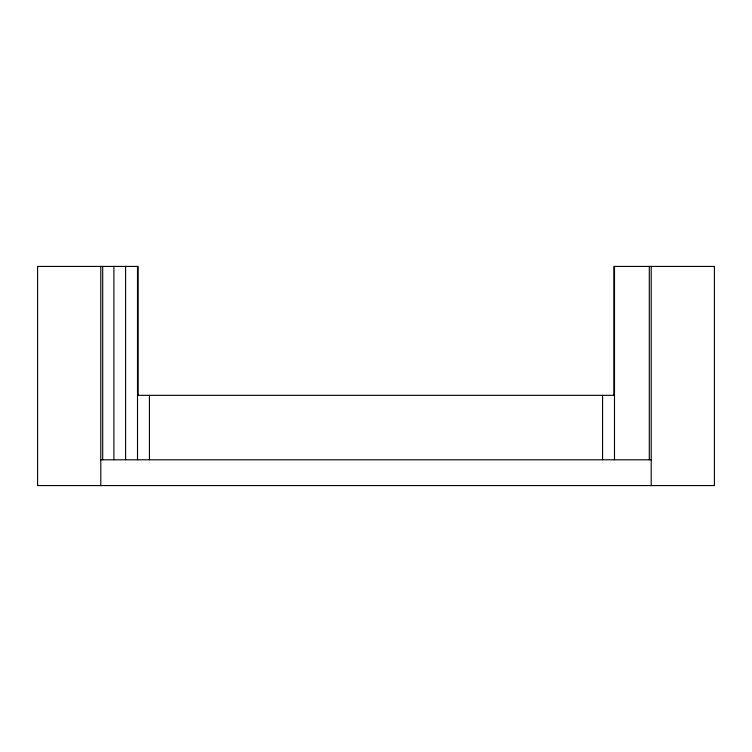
<?xml version="1.0" encoding="UTF-8"?>
<svg xmlns="http://www.w3.org/2000/svg" width="752" height="752" viewBox="0 0 752 752"><rect width="100%" height="100%" fill="white"/><g stroke="black" fill="none" stroke-linecap="round" stroke-linejoin="round"><path stroke-width="1.13" d="M137.513 395.336L614.487 395.336M100.796 459.792L651.204 459.792M651.204 266.424L651.204 485.576M649.305 266.424L649.305 459.792M614.487 266.424L614.487 459.792M613.895 395.336L613.895 266.424L714.4 266.424L714.4 485.576L37.6 485.576L37.6 266.424L138.105 266.424L138.105 395.336M602.568 395.336L602.568 459.792M149.432 395.336L149.432 459.792M137.513 266.424L137.513 459.792M125.584 266.424L125.584 459.792M113.9 266.424L113.9 459.792M102.695 266.424L102.695 459.792M100.796 266.424L100.796 485.576"/></g></svg>
